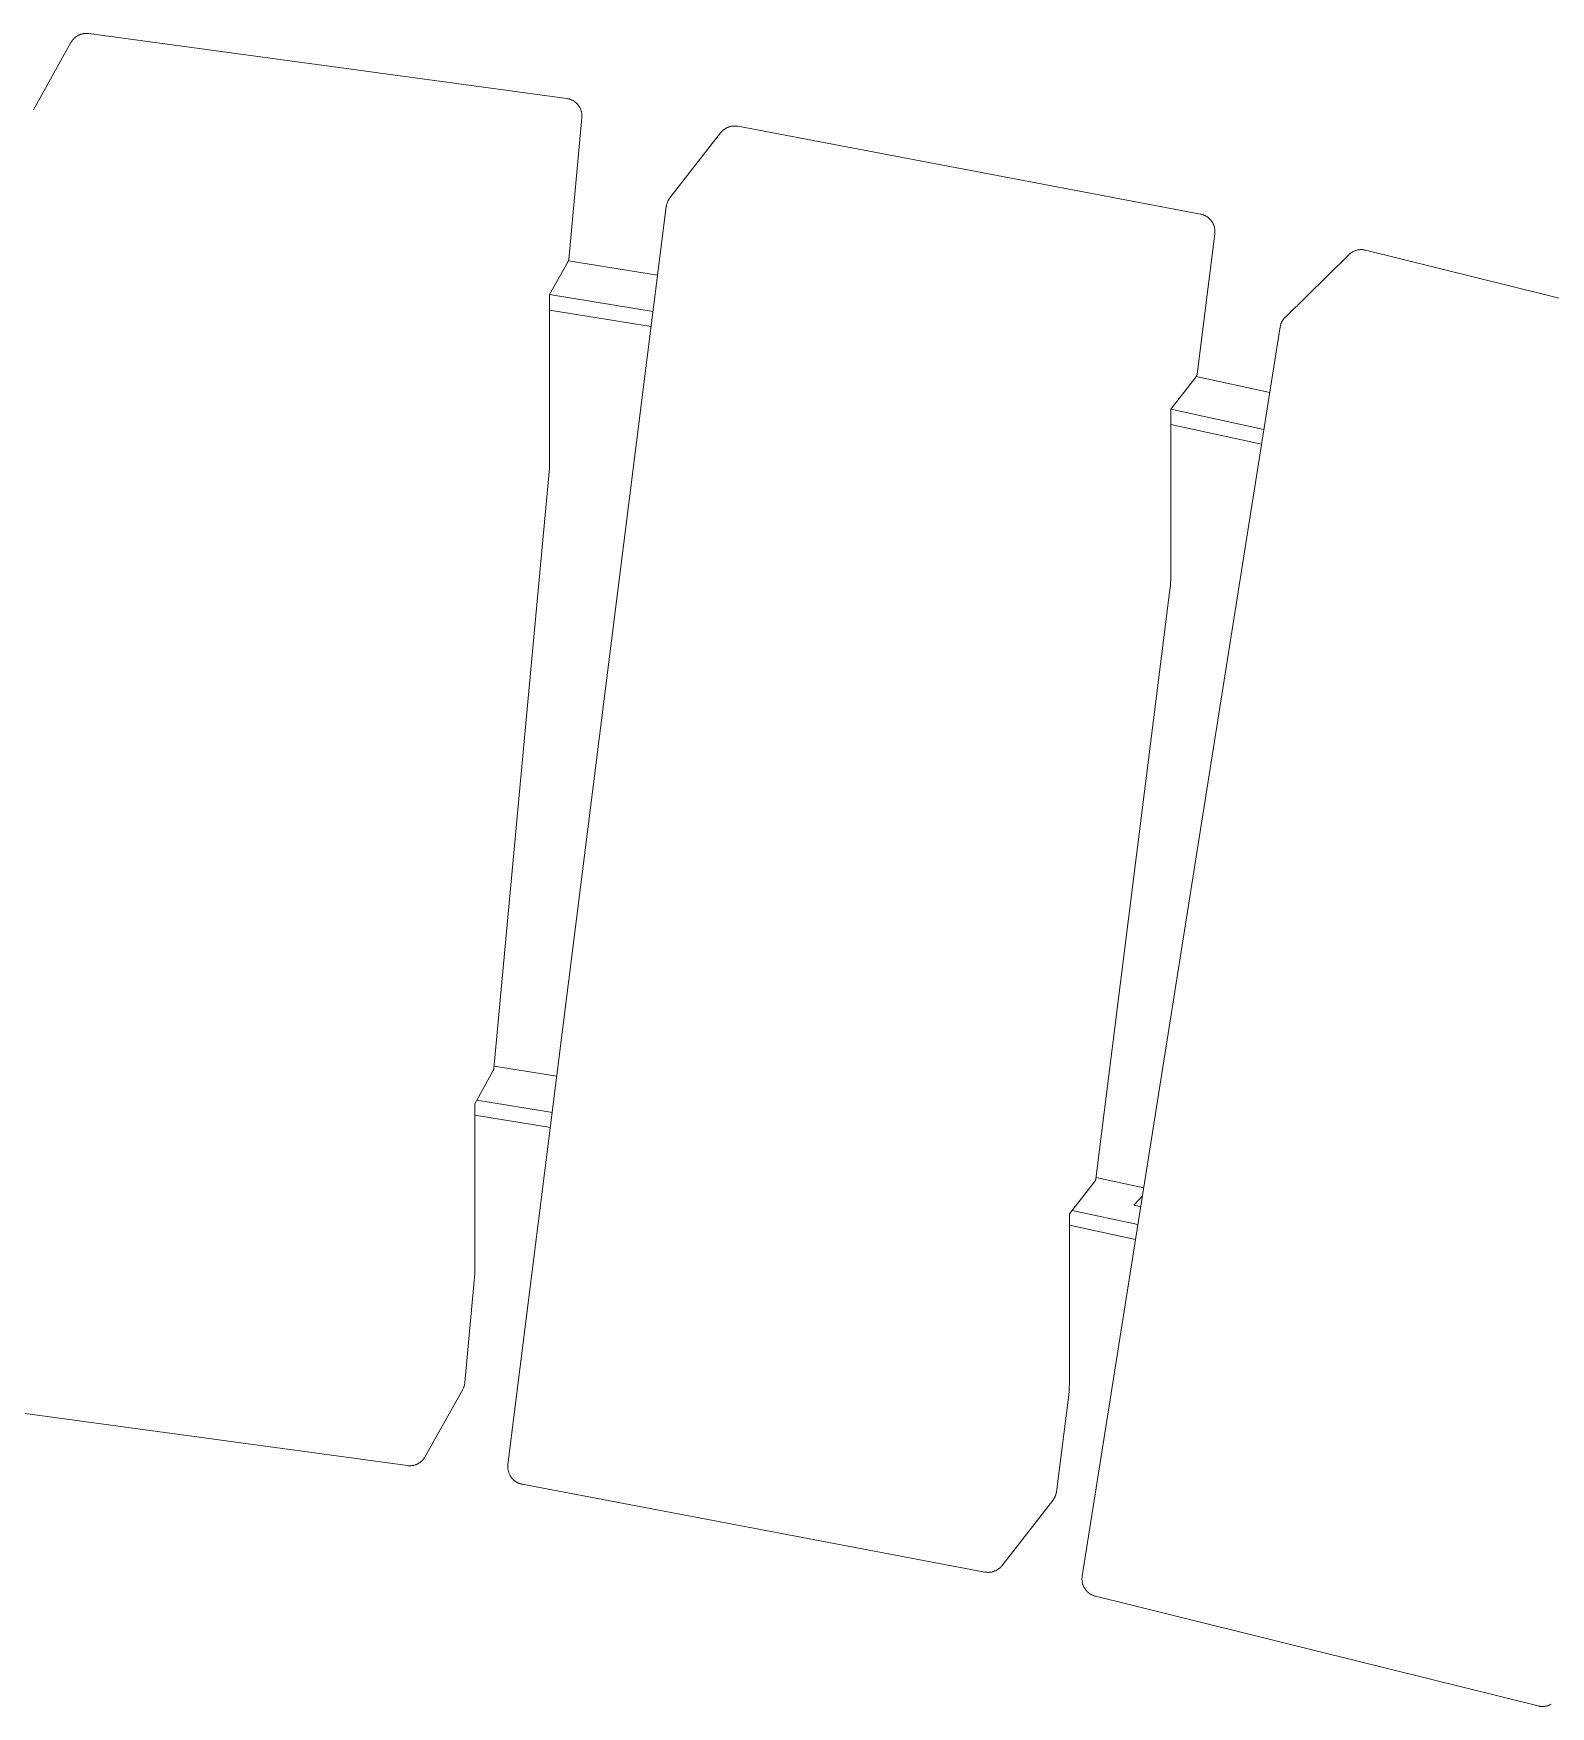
# Model space of a CAD drawing. Header units: millimetres. Extents: x -507 to 4570, y -12 to 3479.
# Drawn here: x 3859.4 to 4113.3, y 1705.8 to 1985.8 of the extents above; entities that cross this region are included whole.
import ezdxf

# ---------------------------------------------------------------- set-up
doc = ezdxf.new("R2010")
doc.units = ezdxf.units.MM
doc.layers.add('ZANO_R', color=7, linetype='Continuous', lineweight=0)

msp = doc.modelspace()

# ---------------------------------------------------------------- linework, layer by layer
at = {"layer": 'ZANO_R'}
for p, q in [((3865.98, 1984.77), (3866.04, 1984.85)), ((3866.04, 1984.85), (3866.11, 1984.92)), ((3866.11, 1984.92), (3866.19, 1984.99)), ((3866.19, 1984.99), (3866.26, 1985.06)), ((3866.26, 1985.06), (3866.34, 1985.12)), ((3866.34, 1985.12), (3866.42, 1985.19)), ((3866.42, 1985.19), (3866.5, 1985.25)), ((3866.5, 1985.25), (3866.58, 1985.3)), ((3866.58, 1985.3), (3866.67, 1985.36)), ((3866.67, 1985.36), (3866.76, 1985.41)), ((3866.76, 1985.41), (3866.84, 1985.46)), ((3866.84, 1985.46), (3866.94, 1985.5)), ((3866.94, 1985.5), (3867.03, 1985.55)), ((3867.03, 1985.55), (3867.12, 1985.59)), ((3867.12, 1985.59), (3867.22, 1985.62)), ((3867.22, 1985.62), (3867.31, 1985.65)), ((3867.31, 1985.65), (3867.41, 1985.68)), ((3867.41, 1985.68), (3867.51, 1985.71)), ((3867.51, 1985.71), (3867.61, 1985.73)), ((3867.61, 1985.73), (3867.71, 1985.75)), ((3867.71, 1985.75), (3867.81, 1985.77)), ((3867.81, 1985.77), (3867.91, 1985.78)), ((3867.91, 1985.78), (3868.01, 1985.79)), ((3868.01, 1985.79), (3868.11, 1985.79)), ((3868.11, 1985.79), (3868.21, 1985.79)), ((3868.21, 1985.79), (3868.31, 1985.79)), ((3868.31, 1985.79), (3868.41, 1985.79)), ((3868.41, 1985.79), (3868.51, 1985.78)), ((3868.51, 1985.78), (3868.61, 1985.77)), ((3868.61, 1985.77), (3948.61, 1974.91)), ((3859.35, 1973.02), (3865.63, 1984.27)), ((3865.63, 1984.27), (3865.68, 1984.36)), ((3865.68, 1984.36), (3865.73, 1984.45)), ((3865.73, 1984.45), (3865.79, 1984.53)), ((3865.79, 1984.53), (3865.85, 1984.61)), ((3865.85, 1984.61), (3865.91, 1984.69)), ((3865.91, 1984.69), (3865.98, 1984.77)), ((3948.61, 1974.91), (3948.71, 1974.89)), ((3948.71, 1974.89), (3948.81, 1974.87)), ((3948.81, 1974.87), (3948.91, 1974.85)), ((3948.91, 1974.85), (3949.01, 1974.83)), ((3949.01, 1974.83), (3949.11, 1974.8)), ((3949.11, 1974.8), (3949.21, 1974.76)), ((3949.21, 1974.76), (3949.3, 1974.73)), ((3949.3, 1974.73), (3949.4, 1974.69)), ((3949.4, 1974.69), (3949.49, 1974.64)), ((3949.49, 1974.64), (3949.58, 1974.6)), ((3949.58, 1974.6), (3949.67, 1974.55)), ((3949.67, 1974.55), (3949.76, 1974.5)), ((3949.76, 1974.5), (3949.85, 1974.44)), ((3949.85, 1974.44), (3949.93, 1974.38)), ((3949.93, 1974.38), (3950.02, 1974.32)), ((3950.02, 1974.32), (3950.1, 1974.26)), ((3950.1, 1974.26), (3950.18, 1974.19)), ((3950.18, 1974.19), (3950.25, 1974.12)), ((3950.25, 1974.12), (3950.32, 1974.05)), ((3950.32, 1974.05), (3950.4, 1973.97)), ((3950.4, 1973.97), (3950.46, 1973.9)), ((3950.46, 1973.9), (3950.53, 1973.82)), ((3950.53, 1973.82), (3950.59, 1973.74)), ((3950.59, 1973.74), (3950.65, 1973.65)), ((3950.65, 1973.65), (3950.71, 1973.57)), ((3951.16, 1971.7), (3948.97, 1948)), ((3950.71, 1973.57), (3950.76, 1973.48)), ((3950.76, 1973.48), (3950.81, 1973.39)), ((3950.81, 1973.39), (3950.86, 1973.3)), ((3950.86, 1973.3), (3950.9, 1973.2)), ((3950.9, 1973.2), (3950.95, 1973.11)), ((3950.95, 1973.11), (3950.98, 1973.01)), ((3950.98, 1973.01), (3951.02, 1972.92)), ((3951.02, 1972.92), (3951.05, 1972.82)), ((3951.05, 1972.82), (3951.08, 1972.72)), ((3951.08, 1972.72), (3951.1, 1972.62)), ((3951.1, 1972.62), (3951.12, 1972.52)), ((3951.12, 1972.52), (3951.14, 1972.42)), ((3951.14, 1972.42), (3951.15, 1972.32)), ((3951.15, 1972.32), (3951.16, 1972.21)), ((3951.16, 1972.21), (3951.17, 1972.11)), ((3951.17, 1971.8), (3951.16, 1971.7)), ((3951.17, 1972.11), (3951.17, 1972.01)), ((3951.17, 1972.01), (3951.17, 1971.91)), ((3951.17, 1971.91), (3951.17, 1971.8)), ((3965.89, 1958.28), (3974.38, 1969.17)), ((3974.38, 1969.17), (3974.44, 1969.25)), ((3974.44, 1969.25), (3974.51, 1969.32)), ((3974.51, 1969.32), (3974.58, 1969.4)), ((3974.58, 1969.4), (3974.65, 1969.47)), ((3974.65, 1969.47), (3974.72, 1969.54)), ((3974.72, 1969.54), (3974.8, 1969.61)), ((3974.8, 1969.61), (3974.88, 1969.67)), ((3974.88, 1969.67), (3974.96, 1969.73)), ((3974.96, 1969.73), (3975.04, 1969.79)), ((3975.04, 1969.79), (3975.13, 1969.85)), ((3975.13, 1969.85), (3975.21, 1969.9)), ((3975.21, 1969.9), (3975.3, 1969.95)), ((3975.3, 1969.95), (3975.39, 1970)), ((3975.39, 1970), (3975.48, 1970.04)), ((3975.48, 1970.04), (3975.58, 1970.08)), ((3975.58, 1970.08), (3975.67, 1970.12)), ((3975.67, 1970.12), (3975.77, 1970.15)), ((3975.77, 1970.15), (3975.86, 1970.18)), ((3975.86, 1970.18), (3975.96, 1970.21)), ((3975.96, 1970.21), (3976.06, 1970.24)), ((3976.06, 1970.24), (3976.16, 1970.26)), ((3976.16, 1970.26), (3976.26, 1970.27)), ((3976.26, 1970.27), (3976.36, 1970.29)), ((3976.36, 1970.29), (3976.46, 1970.3)), ((3976.46, 1970.3), (3976.56, 1970.31)), ((3976.56, 1970.31), (3976.66, 1970.31)), ((3976.66, 1970.31), (3976.76, 1970.31)), ((3976.76, 1970.31), (3976.87, 1970.31)), ((3976.87, 1970.31), (3976.97, 1970.3)), ((3976.97, 1970.3), (3977.07, 1970.29)), ((3977.07, 1970.29), (3977.17, 1970.27)), ((3977.17, 1970.27), (3977.27, 1970.26)), ((3977.27, 1970.26), (4054.71, 1955.57)), ((3938.78, 1746.33), (3965.29, 1956.82)), ((3965.29, 1956.82), (3965.3, 1956.92)), ((3965.3, 1956.92), (3965.32, 1957.02)), ((3965.32, 1957.02), (3965.34, 1957.12)), ((3965.34, 1957.12), (3965.36, 1957.21)), ((3965.36, 1957.21), (3965.39, 1957.31)), ((3965.39, 1957.31), (3965.42, 1957.41)), ((3965.42, 1957.41), (3965.46, 1957.5)), ((3965.46, 1957.5), (3965.49, 1957.59)), ((3965.49, 1957.59), (3965.53, 1957.68)), ((3965.53, 1957.68), (3965.57, 1957.77)), ((3965.57, 1957.77), (3965.62, 1957.86)), ((3965.62, 1957.86), (3965.67, 1957.95)), ((3965.67, 1957.95), (3965.72, 1958.03)), ((3965.72, 1958.03), (3965.77, 1958.12)), ((3965.77, 1958.12), (3965.83, 1958.2)), ((3965.83, 1958.2), (3965.89, 1958.28)), ((4054.71, 1955.57), (4054.81, 1955.54)), ((4054.81, 1955.54), (4054.91, 1955.52)), ((4054.91, 1955.52), (4055, 1955.49)), ((4055, 1955.49), (4055.1, 1955.46)), ((4055.1, 1955.46), (4055.2, 1955.43)), ((4055.2, 1955.43), (4055.29, 1955.39)), ((4055.29, 1955.39), (4055.38, 1955.35)), ((4055.38, 1955.35), (4055.48, 1955.31)), ((4055.48, 1955.31), (4055.57, 1955.26)), ((4055.57, 1955.26), (4055.65, 1955.21)), ((4055.65, 1955.21), (4055.74, 1955.16)), ((4055.74, 1955.16), (4055.83, 1955.1)), ((4055.83, 1955.1), (4055.91, 1955.04)), ((4055.91, 1955.04), (4055.99, 1954.98)), ((4055.99, 1954.98), (4056.07, 1954.92)), ((4056.07, 1954.92), (4056.15, 1954.85)), ((4056.15, 1954.85), (4056.22, 1954.78)), ((4056.22, 1954.78), (4056.29, 1954.71)), ((4056.29, 1954.71), (4056.36, 1954.63)), ((4056.36, 1954.63), (4056.43, 1954.56)), ((4056.43, 1954.56), (4056.49, 1954.48)), ((4056.49, 1954.48), (4056.55, 1954.4)), ((4056.55, 1954.4), (4056.61, 1954.31)), ((4056.61, 1954.31), (4056.67, 1954.23)), ((4056.67, 1954.23), (4056.72, 1954.14)), ((4056.72, 1954.14), (4056.77, 1954.05)), ((4056.77, 1954.05), (4056.81, 1953.96)), ((4057.1, 1952.28), (4054.14, 1928.79)), ((4056.81, 1953.96), (4056.86, 1953.87)), ((4056.86, 1953.87), (4056.9, 1953.78)), ((4056.9, 1953.78), (4056.93, 1953.68)), ((4056.93, 1953.68), (4056.97, 1953.59)), ((4056.97, 1953.59), (4057, 1953.49)), ((4057, 1953.49), (4057.03, 1953.39)), ((4057.03, 1953.39), (4057.05, 1953.29)), ((4057.05, 1953.29), (4057.07, 1953.19)), ((4057.07, 1953.19), (4057.09, 1953.09)), ((4057.09, 1953.09), (4057.1, 1952.99)), ((4057.1, 1952.99), (4057.11, 1952.89)), ((4057.11, 1952.38), (4057.1, 1952.28)), ((4057.11, 1952.89), (4057.12, 1952.79)), ((4057.12, 1952.59), (4057.11, 1952.49)), ((4057.11, 1952.49), (4057.11, 1952.38)), ((4057.12, 1952.79), (4057.12, 1952.69)), ((4057.12, 1952.69), (4057.12, 1952.59)), ((4068.91, 1938.35), (4079.53, 1948.78)), ((4079.53, 1948.78), (4079.6, 1948.85)), ((4079.6, 1948.85), (4079.67, 1948.92)), ((4079.67, 1948.92), (4079.75, 1948.98)), ((4079.75, 1948.98), (4079.83, 1949.04)), ((4079.83, 1949.04), (4079.91, 1949.1)), ((4079.91, 1949.1), (4080, 1949.16)), ((4080, 1949.16), (4080.08, 1949.21)), ((4080.08, 1949.21), (4080.17, 1949.26)), ((4080.17, 1949.26), (4080.26, 1949.31)), ((4080.26, 1949.31), (4080.35, 1949.35)), ((4080.35, 1949.35), (4080.44, 1949.39)), ((4080.44, 1949.39), (4080.53, 1949.43)), ((4080.53, 1949.43), (4080.63, 1949.46)), ((4080.63, 1949.46), (4080.72, 1949.5)), ((4080.72, 1949.5), (4080.82, 1949.52)), ((4080.82, 1949.52), (4080.92, 1949.55)), ((4080.92, 1949.55), (4081.02, 1949.57)), ((4081.02, 1949.57), (4081.12, 1949.59)), ((4081.12, 1949.59), (4081.22, 1949.6)), ((4081.22, 1949.6), (4081.32, 1949.61)), ((4081.32, 1949.61), (4081.42, 1949.62)), ((4081.42, 1949.62), (4081.52, 1949.63)), ((4081.52, 1949.63), (4081.62, 1949.63)), ((4081.62, 1949.63), (4081.72, 1949.63)), ((4081.72, 1949.63), (4081.82, 1949.62)), ((4081.82, 1949.62), (4081.92, 1949.61)), ((4081.92, 1949.61), (4082.02, 1949.6)), ((4082.02, 1949.6), (4082.12, 1949.58)), ((4082.12, 1949.58), (4082.22, 1949.56)), ((4082.22, 1949.56), (4082.31, 1949.54)), ((4082.31, 1949.54), (4156.45, 1931.16)), ((3948.85, 1947.63), (3945.76, 1942.09)), ((3948.85, 1947.63), (3948.86, 1947.66)), ((3948.86, 1947.66), (3948.88, 1947.69)), ((3948.88, 1947.69), (3948.89, 1947.72)), ((3948.89, 1947.72), (3948.9, 1947.75)), ((3948.9, 1947.75), (3948.92, 1947.78)), ((3948.9, 1947.73), (3963.84, 1945.33)), ((3948.92, 1947.78), (3948.93, 1947.81)), ((3948.93, 1947.81), (3948.94, 1947.84)), ((3948.94, 1947.87), (3948.95, 1947.9)), ((3948.94, 1947.84), (3948.94, 1947.87)), ((3948.95, 1947.9), (3948.96, 1947.93)), ((3948.96, 1947.97), (3948.97, 1948)), ((3948.96, 1947.93), (3948.96, 1947.97)), ((3945.76, 1942.09), (3963.08, 1939.29)), ((3945.76, 1942.09), (3945.76, 1914.22)), ((3962.76, 1936.77), (3945.76, 1939.51)), ((4068.17, 1937.19), (4068.21, 1937.28)), ((4068.21, 1937.28), (4068.24, 1937.37)), ((4068.24, 1937.37), (4068.28, 1937.46)), ((4068.28, 1937.46), (4068.33, 1937.55)), ((4068.33, 1937.55), (4068.37, 1937.64)), ((4068.37, 1937.64), (4068.42, 1937.73)), ((4068.42, 1937.73), (4068.47, 1937.81)), ((4068.47, 1937.81), (4068.52, 1937.9)), ((4068.52, 1937.9), (4068.58, 1937.98)), ((4068.58, 1937.98), (4068.64, 1938.06)), ((4068.64, 1938.06), (4068.7, 1938.13)), ((4068.7, 1938.13), (4068.77, 1938.21)), ((4068.77, 1938.21), (4068.84, 1938.28)), ((4068.84, 1938.28), (4068.91, 1938.35)), ((4034.89, 1727.66), (4068.06, 1936.7)), ((4068.06, 1936.7), (4068.07, 1936.8)), ((4068.07, 1936.8), (4068.09, 1936.9)), ((4068.09, 1936.9), (4068.12, 1936.99)), ((4068.12, 1936.99), (4068.14, 1937.09)), ((4068.14, 1937.09), (4068.17, 1937.19)), ((4053.92, 1928.31), (4049.74, 1922.93)), ((4053.92, 1928.31), (4053.94, 1928.33)), ((4053.94, 1928.33), (4053.96, 1928.36)), ((4053.96, 1928.36), (4053.98, 1928.39)), ((4053.98, 1928.39), (4054, 1928.42)), ((4053.99, 1928.4), (4066.32, 1925.74)), ((4054, 1928.42), (4054.02, 1928.44)), ((4054.02, 1928.44), (4054.03, 1928.47)), ((4054.03, 1928.47), (4054.05, 1928.5)), ((4054.05, 1928.5), (4054.06, 1928.54)), ((4054.06, 1928.54), (4054.08, 1928.57)), ((4054.08, 1928.57), (4054.09, 1928.6)), ((4054.09, 1928.6), (4054.1, 1928.63)), ((4054.1, 1928.63), (4054.11, 1928.66)), ((4054.11, 1928.66), (4054.12, 1928.69)), ((4054.12, 1928.69), (4054.13, 1928.73)), ((4054.13, 1928.76), (4054.14, 1928.79)), ((4054.13, 1928.73), (4054.13, 1928.76)), ((4049.74, 1922.93), (4065.33, 1919.55)), ((4049.74, 1922.93), (4049.74, 1895.06)), ((4064.94, 1917.06), (4049.74, 1920.36)), ((3945.68, 1912.46), (3936.43, 1812.61)), ((3945.68, 1912.46), (3945.72, 1913.05)), ((3945.72, 1913.05), (3945.75, 1913.63)), ((3945.75, 1913.63), (3945.76, 1914.22)), ((4049.59, 1892.7), (4037.18, 1794.13)), ((4049.59, 1892.7), (4049.66, 1893.29)), ((4049.66, 1893.29), (4049.7, 1893.88)), ((4049.7, 1893.88), (4049.73, 1894.47)), ((4049.73, 1894.47), (4049.74, 1895.06)), ((3936.32, 1812.25), (3933.22, 1806.7)), ((3936.32, 1812.25), (3936.33, 1812.28)), ((3936.33, 1812.28), (3936.35, 1812.31)), ((3936.35, 1812.31), (3936.36, 1812.34)), ((3936.36, 1812.34), (3936.37, 1812.37)), ((3936.37, 1812.37), (3936.38, 1812.4)), ((3936.38, 1812.4), (3936.39, 1812.43)), ((3936.39, 1812.43), (3936.4, 1812.46)), ((3936.4, 1812.46), (3936.41, 1812.49)), ((3936.41, 1812.49), (3936.42, 1812.52)), ((3936.42, 1812.55), (3936.43, 1812.58)), ((3936.42, 1812.52), (3936.42, 1812.55)), ((3936.43, 1812.58), (3936.43, 1812.61)), ((3936.47, 1812.99), (3946.97, 1811.31)), ((3933.22, 1806.7), (3933.22, 1778.83)), ((3933.56, 1807.31), (3946.21, 1805.27)), ((3933.22, 1804.79), (3945.89, 1802.75)), ((4036.96, 1793.64), (4032.78, 1788.27)), ((4036.96, 1793.64), (4036.99, 1793.67)), ((4036.99, 1793.67), (4037.01, 1793.7)), ((4037.01, 1793.7), (4037.03, 1793.72)), ((4037.03, 1793.72), (4037.04, 1793.75)), ((4037.04, 1793.75), (4037.06, 1793.78)), ((4037.06, 1793.78), (4037.08, 1793.81)), ((4037.08, 1793.81), (4037.09, 1793.84)), ((4037.09, 1793.84), (4037.11, 1793.87)), ((4037.11, 1793.87), (4037.12, 1793.9)), ((4037.12, 1793.9), (4037.13, 1793.93)), ((4037.13, 1793.93), (4037.14, 1793.97)), ((4037.14, 1793.97), (4037.15, 1794)), ((4037.15, 1794), (4037.16, 1794.03)), ((4037.16, 1794.03), (4037.17, 1794.06)), ((4037.17, 1794.06), (4037.18, 1794.1)), ((4037.18, 1794.1), (4037.18, 1794.13)), ((4037.21, 1794.38), (4045.2, 1792.66)), ((4033.24, 1788.86), (4044.22, 1786.48)), ((4043.55, 1789.73), (4044.99, 1791.32)), ((4044.7, 1789.48), (4043.55, 1789.73)), ((4032.78, 1788.27), (4032.78, 1760.4)), ((4032.78, 1786.38), (4043.83, 1783.99)), ((3933.14, 1777.08), (3933.19, 1777.66)), ((3933.19, 1777.66), (3933.21, 1778.25)), ((3933.21, 1778.25), (3933.22, 1778.83)), ((3933.14, 1777.08), (3931.57, 1760.08)), ((3931.21, 1758.91), (3924.93, 1747.66)), ((3931.26, 1759), (3931.21, 1758.91)), ((3931.3, 1759.09), (3931.26, 1759)), ((3931.34, 1759.19), (3931.3, 1759.09)), ((3931.38, 1759.28), (3931.34, 1759.19)), ((3931.42, 1759.38), (3931.38, 1759.28)), ((3931.45, 1759.48), (3931.42, 1759.38)), ((3931.48, 1759.57), (3931.45, 1759.48)), ((3931.5, 1759.67), (3931.48, 1759.57)), ((3931.52, 1759.78), (3931.5, 1759.67)), ((3931.54, 1759.88), (3931.52, 1759.78)), ((3931.56, 1759.98), (3931.54, 1759.88)), ((3931.57, 1760.08), (3931.56, 1759.98)), ((4032.64, 1758.03), (4032.7, 1758.62)), ((4032.7, 1758.62), (4032.74, 1759.21)), ((4032.74, 1759.21), (4032.77, 1759.81)), ((4032.77, 1759.81), (4032.78, 1760.4)), ((3921.95, 1746.17), (3841.95, 1757.03)), ((4032.64, 1758.03), (4030.59, 1741.79)), ((3924.3, 1746.88), (3924.22, 1746.81)), ((3924.37, 1746.94), (3924.3, 1746.88)), ((3924.45, 1747.01), (3924.37, 1746.94)), ((3924.52, 1747.09), (3924.45, 1747.01)), ((3924.58, 1747.16), (3924.52, 1747.09)), ((3924.65, 1747.24), (3924.58, 1747.16)), ((3924.71, 1747.32), (3924.65, 1747.24)), ((3924.77, 1747.4), (3924.71, 1747.32)), ((3924.83, 1747.49), (3924.77, 1747.4)), ((3924.88, 1747.57), (3924.83, 1747.49)), ((3924.93, 1747.66), (3924.88, 1747.57)), ((3922.05, 1746.15), (3921.95, 1746.17)), ((3922.15, 1746.15), (3922.05, 1746.15)), ((3922.25, 1746.14), (3922.15, 1746.15)), ((3922.35, 1746.14), (3922.25, 1746.14)), ((3922.45, 1746.14), (3922.35, 1746.14)), ((3922.55, 1746.15), (3922.45, 1746.14)), ((3922.65, 1746.16), (3922.55, 1746.15)), ((3922.75, 1746.17), (3922.65, 1746.16)), ((3922.86, 1746.18), (3922.75, 1746.17)), ((3922.95, 1746.2), (3922.86, 1746.18)), ((3923.05, 1746.23), (3922.95, 1746.2)), ((3923.15, 1746.25), (3923.05, 1746.23)), ((3923.25, 1746.28), (3923.15, 1746.25)), ((3923.34, 1746.31), (3923.25, 1746.28)), ((3923.44, 1746.35), (3923.34, 1746.31)), ((3923.53, 1746.39), (3923.44, 1746.35)), ((3923.62, 1746.43), (3923.53, 1746.39)), ((3923.72, 1746.48), (3923.62, 1746.43)), ((3923.8, 1746.52), (3923.72, 1746.48)), ((3923.89, 1746.58), (3923.8, 1746.52)), ((3923.98, 1746.63), (3923.89, 1746.58)), ((3924.06, 1746.69), (3923.98, 1746.63)), ((3924.14, 1746.75), (3924.06, 1746.69)), ((3924.22, 1746.81), (3924.14, 1746.75)), ((3938.76, 1746.13), (3938.77, 1746.23)), ((3938.76, 1746.02), (3938.76, 1746.13)), ((3938.76, 1745.92), (3938.76, 1746.02)), ((3938.76, 1745.82), (3938.76, 1745.92)), ((3938.77, 1745.72), (3938.76, 1745.82)), ((3938.77, 1746.23), (3938.78, 1746.33)), ((3938.78, 1745.62), (3938.77, 1745.72)), ((3938.79, 1745.52), (3938.78, 1745.62)), ((3938.81, 1745.42), (3938.79, 1745.52)), ((3938.83, 1745.32), (3938.81, 1745.42)), ((3938.85, 1745.22), (3938.83, 1745.32)), ((3938.88, 1745.12), (3938.85, 1745.22)), ((3938.91, 1745.02), (3938.88, 1745.12)), ((3938.94, 1744.93), (3938.91, 1745.02)), ((3938.98, 1744.83), (3938.94, 1744.93)), ((3939.02, 1744.74), (3938.98, 1744.83)), ((3939.06, 1744.65), (3939.02, 1744.74)), ((3939.11, 1744.56), (3939.06, 1744.65)), ((3939.16, 1744.47), (3939.11, 1744.56)), ((3939.21, 1744.38), (3939.16, 1744.47)), ((3939.27, 1744.3), (3939.21, 1744.38)), ((3939.33, 1744.21), (3939.27, 1744.3)), ((3939.39, 1744.13), (3939.33, 1744.21)), ((3939.45, 1744.05), (3939.39, 1744.13)), ((3939.52, 1743.98), (3939.45, 1744.05)), ((3939.59, 1743.9), (3939.52, 1743.98)), ((3939.66, 1743.83), (3939.59, 1743.9)), ((3939.73, 1743.76), (3939.66, 1743.83)), ((3939.81, 1743.69), (3939.73, 1743.76)), ((3939.89, 1743.63), (3939.81, 1743.69)), ((3939.97, 1743.57), (3939.89, 1743.63)), ((3940.05, 1743.51), (3939.97, 1743.57)), ((3940.14, 1743.45), (3940.05, 1743.51)), ((3940.22, 1743.4), (3940.14, 1743.45)), ((3940.31, 1743.35), (3940.22, 1743.4)), ((3940.4, 1743.3), (3940.31, 1743.35)), ((3940.49, 1743.26), (3940.4, 1743.3)), ((3940.59, 1743.22), (3940.49, 1743.26)), ((3940.68, 1743.18), (3940.59, 1743.22)), ((3940.78, 1743.15), (3940.68, 1743.18)), ((3940.87, 1743.12), (3940.78, 1743.15)), ((3940.97, 1743.09), (3940.87, 1743.12)), ((3941.07, 1743.07), (3940.97, 1743.09)), ((3941.17, 1743.05), (3941.07, 1743.07)), ((4018.61, 1728.35), (3941.17, 1743.05)), ((4030.49, 1741.3), (4030.46, 1741.21)), ((4030.51, 1741.4), (4030.49, 1741.3)), ((4030.54, 1741.49), (4030.51, 1741.4)), ((4030.56, 1741.59), (4030.54, 1741.49)), ((4030.58, 1741.69), (4030.56, 1741.59)), ((4030.59, 1741.79), (4030.58, 1741.69)), ((4029.99, 1740.34), (4021.5, 1729.44)), ((4030.05, 1740.41), (4029.99, 1740.34)), ((4030.1, 1740.5), (4030.05, 1740.41)), ((4030.16, 1740.58), (4030.1, 1740.5)), ((4030.21, 1740.66), (4030.16, 1740.58)), ((4030.26, 1740.75), (4030.21, 1740.66)), ((4030.3, 1740.84), (4030.26, 1740.75)), ((4030.35, 1740.93), (4030.3, 1740.84)), ((4030.39, 1741.02), (4030.35, 1740.93)), ((4030.42, 1741.11), (4030.39, 1741.02)), ((4030.46, 1741.21), (4030.42, 1741.11)), ((4018.71, 1728.34), (4018.61, 1728.35)), ((4018.81, 1728.32), (4018.71, 1728.34)), ((4018.91, 1728.31), (4018.81, 1728.32)), ((4019.01, 1728.31), (4018.91, 1728.31)), ((4019.11, 1728.3), (4019.01, 1728.31)), ((4019.22, 1728.3), (4019.11, 1728.3)), ((4019.32, 1728.31), (4019.22, 1728.3)), ((4019.42, 1728.31), (4019.32, 1728.31)), ((4019.52, 1728.32), (4019.42, 1728.31)), ((4019.62, 1728.34), (4019.52, 1728.32)), ((4019.72, 1728.36), (4019.62, 1728.34)), ((4019.82, 1728.38), (4019.72, 1728.36)), ((4019.92, 1728.4), (4019.82, 1728.38)), ((4020.02, 1728.43), (4019.92, 1728.4)), ((4020.11, 1728.46), (4020.02, 1728.43)), ((4020.21, 1728.49), (4020.11, 1728.46)), ((4020.3, 1728.53), (4020.21, 1728.49)), ((4020.4, 1728.57), (4020.3, 1728.53)), ((4020.49, 1728.61), (4020.4, 1728.57)), ((4020.58, 1728.66), (4020.49, 1728.61)), ((4020.67, 1728.71), (4020.58, 1728.66)), ((4020.75, 1728.76), (4020.67, 1728.71)), ((4020.84, 1728.82), (4020.75, 1728.76)), ((4020.92, 1728.88), (4020.84, 1728.82)), ((4021, 1728.94), (4020.92, 1728.88)), ((4021.08, 1729.01), (4021, 1728.94)), ((4021.15, 1729.07), (4021.08, 1729.01)), ((4021.23, 1729.14), (4021.15, 1729.07)), ((4021.3, 1729.21), (4021.23, 1729.14)), ((4021.37, 1729.29), (4021.3, 1729.21)), ((4021.44, 1729.37), (4021.37, 1729.29)), ((4021.5, 1729.44), (4021.44, 1729.37)), ((4034.86, 1727.35), (4034.87, 1727.46)), ((4034.86, 1727.25), (4034.86, 1727.35)), ((4034.87, 1727.46), (4034.88, 1727.56)), ((4034.88, 1727.56), (4034.89, 1727.66)), ((4034.86, 1727.15), (4034.86, 1727.25)), ((4034.86, 1727.05), (4034.86, 1727.15)), ((4034.87, 1726.94), (4034.86, 1727.05)), ((4034.88, 1726.84), (4034.87, 1726.94)), ((4034.89, 1726.74), (4034.88, 1726.84)), ((4034.91, 1726.64), (4034.89, 1726.74)), ((4034.93, 1726.54), (4034.91, 1726.64)), ((4034.95, 1726.44), (4034.93, 1726.54)), ((4034.98, 1726.34), (4034.95, 1726.44)), ((4035.01, 1726.25), (4034.98, 1726.34)), ((4035.05, 1726.15), (4035.01, 1726.25)), ((4035.08, 1726.05), (4035.05, 1726.15)), ((4035.12, 1725.96), (4035.08, 1726.05)), ((4035.17, 1725.87), (4035.12, 1725.96)), ((4035.22, 1725.78), (4035.17, 1725.87)), ((4035.27, 1725.69), (4035.22, 1725.78)), ((4035.32, 1725.6), (4035.27, 1725.69)), ((4035.38, 1725.52), (4035.32, 1725.6)), ((4035.44, 1725.43), (4035.38, 1725.52)), ((4035.5, 1725.35), (4035.44, 1725.43)), ((4035.56, 1725.27), (4035.5, 1725.35)), ((4035.63, 1725.2), (4035.56, 1725.27)), ((4035.7, 1725.12), (4035.63, 1725.2)), ((4035.77, 1725.05), (4035.7, 1725.12)), ((4035.85, 1724.98), (4035.77, 1725.05)), ((4035.93, 1724.91), (4035.85, 1724.98)), ((4036.01, 1724.85), (4035.93, 1724.91)), ((4036.09, 1724.79), (4036.01, 1724.85)), ((4036.17, 1724.73), (4036.09, 1724.79)), ((4036.26, 1724.67), (4036.17, 1724.73)), ((4036.35, 1724.62), (4036.26, 1724.67)), ((4036.44, 1724.57), (4036.35, 1724.62)), ((4036.53, 1724.53), (4036.44, 1724.57)), ((4036.62, 1724.48), (4036.53, 1724.53)), ((4036.72, 1724.44), (4036.62, 1724.48)), ((4036.81, 1724.41), (4036.72, 1724.44)), ((4036.91, 1724.37), (4036.81, 1724.41)), ((4037.01, 1724.34), (4036.91, 1724.37)), ((4037.11, 1724.32), (4037.01, 1724.34)), ((4111.24, 1705.94), (4037.11, 1724.32)), ((4111.33, 1705.91), (4111.24, 1705.94)), ((4111.43, 1705.89), (4111.33, 1705.91)), ((4111.53, 1705.88), (4111.43, 1705.89)), ((4111.63, 1705.87), (4111.53, 1705.88)), ((4111.73, 1705.86), (4111.63, 1705.87)), ((4111.83, 1705.85), (4111.73, 1705.86)), ((4111.93, 1705.85), (4111.83, 1705.85)), ((4112.03, 1705.85), (4111.93, 1705.85)), ((4112.14, 1705.85), (4112.03, 1705.85)), ((4112.24, 1705.86), (4112.14, 1705.85)), ((4112.34, 1705.87), (4112.24, 1705.86)), ((4112.44, 1705.89), (4112.34, 1705.87)), ((4112.53, 1705.91), (4112.44, 1705.89)), ((4112.63, 1705.93), (4112.53, 1705.91)), ((4112.73, 1705.95), (4112.63, 1705.93)), ((4112.83, 1705.98), (4112.73, 1705.95)), ((4112.92, 1706.01), (4112.83, 1705.98)), ((4113.02, 1706.05), (4112.92, 1706.01)), ((4113.11, 1706.09), (4113.02, 1706.05)), ((4113.2, 1706.13), (4113.11, 1706.09)), ((4113.29, 1706.17), (4113.2, 1706.13)), ((4113.38, 1706.22), (4113.29, 1706.17))]:
    msp.add_line(p, q, dxfattribs=at)

doc.saveas('drawing.dxf')
